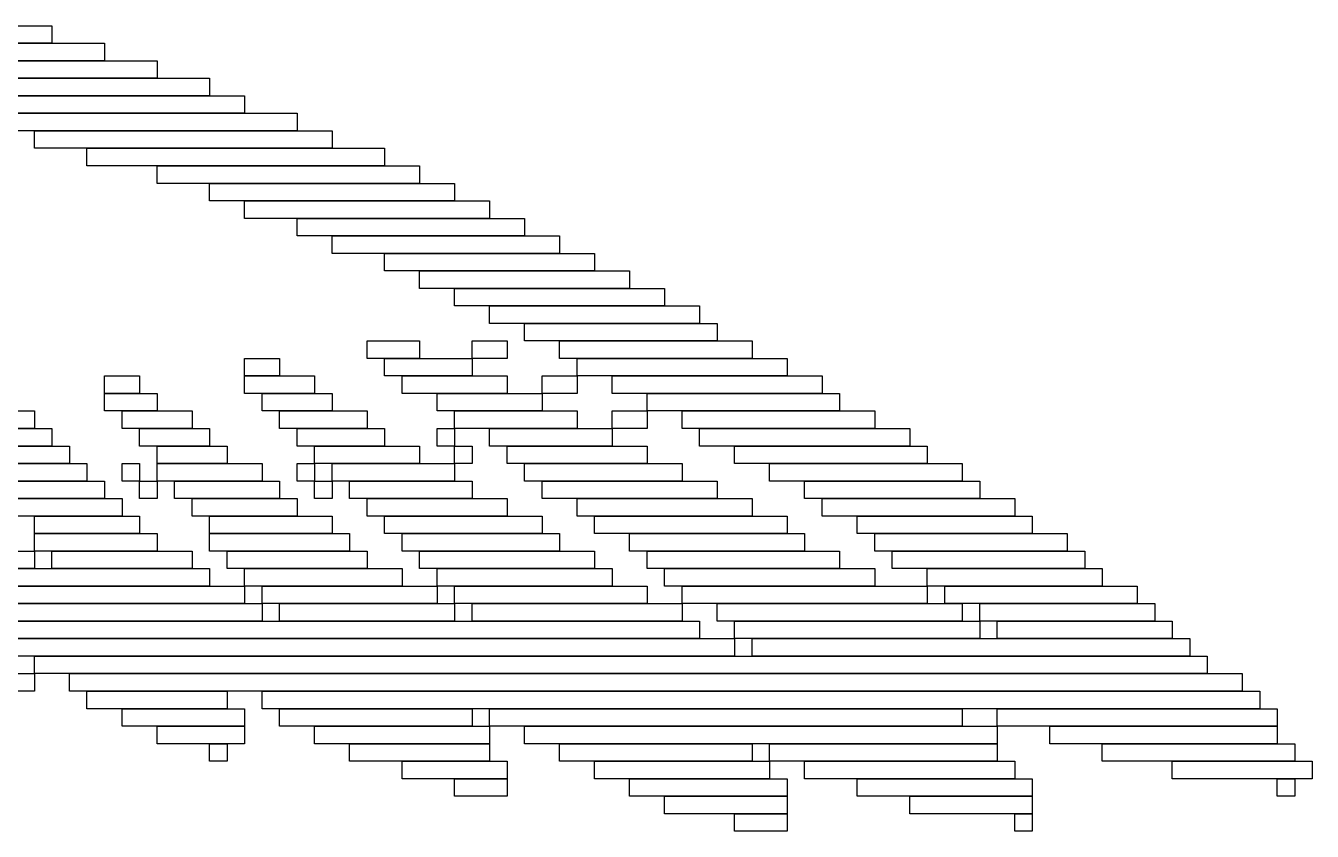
# Model space of a CAD drawing. Extents: x 425 to 599, y 427 to 598.
# Drawn here: x 525.5 to 599, y 483 to 529 of the extents above; entities that cross this region are included whole.
import ezdxf

# ---------------------------------------------------------------- set-up
doc = ezdxf.new("R2010")
doc.units = 0

msp = doc.modelspace()

# ---------------------------------------------------------------- linework, layer by layer
for p, q in [((505, 529), (527, 529)), ((527, 529), (527, 528)), ((527, 528), (505, 528)), ((509, 528), (530, 528)), ((530, 528), (530, 527)), ((530, 527), (509, 527)), ((512, 527), (533, 527)), ((533, 527), (533, 526)), ((533, 526), (512, 526)), ((515, 526), (536, 526)), ((536, 526), (536, 525)), ((536, 525), (515, 525)), ((518, 525), (538, 525)), ((538, 525), (538, 524)), ((538, 524), (518, 524)), ((522, 524), (541, 524)), ((541, 524), (541, 523)), ((541, 523), (522, 523)), ((526, 523), (543, 523)), ((526, 522), (526, 523)), ((543, 523), (543, 522)), ((543, 522), (526, 522)), ((529, 522), (546, 522)), ((529, 521), (529, 522)), ((546, 522), (546, 521)), ((546, 521), (529, 521)), ((533, 521), (548, 521)), ((533, 520), (533, 521)), ((548, 521), (548, 520)), ((548, 520), (533, 520)), ((536, 520), (550, 520)), ((536, 519), (536, 520)), ((550, 520), (550, 519)), ((550, 519), (536, 519)), ((538, 519), (552, 519)), ((538, 518), (538, 519)), ((552, 519), (552, 518)), ((552, 518), (538, 518)), ((541, 518), (554, 518)), ((541, 517), (541, 518)), ((554, 518), (554, 517)), ((554, 517), (541, 517)), ((543, 517), (556, 517)), ((543, 516), (543, 517)), ((556, 517), (556, 516)), ((556, 516), (543, 516)), ((546, 516), (558, 516)), ((546, 515), (546, 516)), ((558, 516), (558, 515)), ((558, 515), (546, 515)), ((548, 515), (560, 515)), ((548, 514), (548, 515)), ((560, 515), (560, 514)), ((560, 514), (548, 514)), ((550, 514), (562, 514)), ((550, 513), (550, 514)), ((562, 514), (562, 513)), ((562, 513), (550, 513)), ((552, 513), (564, 513)), ((552, 512), (552, 513)), ((564, 513), (564, 512)), ((564, 512), (552, 512)), ((554, 512), (565, 512)), ((554, 511), (554, 512)), ((565, 512), (565, 511)), ((545, 511), (548, 511)), ((545, 510), (545, 511)), ((548, 511), (548, 510)), ((551, 511), (553, 511)), ((551, 510), (551, 511)), ((553, 511), (553, 510)), ((565, 511), (554, 511)), ((556, 511), (567, 511)), ((556, 510), (556, 511)), ((567, 511), (567, 510)), ((538, 510), (540, 510)), ((538, 509), (538, 510)), ((540, 510), (540, 509)), ((548, 510), (545, 510)), ((546, 510), (551, 510)), ((546, 509), (546, 510)), ((553, 510), (551, 510)), ((551, 510), (551, 509)), ((567, 510), (556, 510)), ((557, 510), (569, 510)), ((557, 509), (557, 510)), ((569, 510), (569, 509)), ((530, 509), (532, 509)), ((530, 508), (530, 509)), ((532, 509), (532, 508)), ((540, 509), (538, 509)), ((538, 509), (542, 509)), ((538, 508), (538, 509)), ((542, 509), (542, 508)), ((551, 509), (546, 509)), ((547, 509), (553, 509)), ((547, 508), (547, 509)), ((553, 509), (553, 508)), ((555, 509), (557, 509)), ((555, 508), (555, 509)), ((569, 509), (557, 509)), ((557, 509), (557, 508)), ((559, 509), (571, 509)), ((559, 508), (559, 509)), ((571, 509), (571, 508)), ((532, 508), (530, 508)), ((530, 508), (533, 508)), ((530, 507), (530, 508)), ((533, 508), (533, 507)), ((542, 508), (538, 508)), ((539, 508), (543, 508)), ((539, 507), (539, 508)), ((543, 508), (543, 507)), ((553, 508), (547, 508)), ((549, 508), (555, 508)), ((549, 507), (549, 508)), ((557, 508), (555, 508)), ((555, 508), (555, 507)), ((571, 508), (559, 508)), ((561, 508), (572, 508)), ((561, 507), (561, 508)), ((572, 508), (572, 507)), ((523, 507), (526, 507)), ((526, 507), (526, 506)), ((533, 507), (530, 507)), ((531, 507), (535, 507)), ((531, 506), (531, 507)), ((535, 507), (535, 506)), ((543, 507), (539, 507)), ((540, 507), (545, 507)), ((540, 506), (540, 507)), ((545, 507), (545, 506)), ((555, 507), (549, 507)), ((550, 507), (557, 507)), ((550, 506), (550, 507)), ((557, 507), (557, 506)), ((559, 507), (561, 507)), ((559, 506), (559, 507)), ((572, 507), (561, 507)), ((561, 507), (561, 506)), ((563, 507), (574, 507)), ((563, 506), (563, 507)), ((574, 507), (574, 506)), ((526, 506), (523, 506)), ((523, 506), (527, 506)), ((527, 506), (527, 505)), ((535, 506), (531, 506)), ((532, 506), (536, 506)), ((532, 505), (532, 506)), ((536, 506), (536, 505)), ((545, 506), (540, 506)), ((541, 506), (546, 506)), ((541, 505), (541, 506)), ((546, 506), (546, 505)), ((549, 506), (550, 506)), ((549, 505), (549, 506)), ((557, 506), (550, 506)), ((550, 506), (550, 505)), ((552, 506), (559, 506)), ((552, 505), (552, 506)), ((561, 506), (559, 506)), ((559, 506), (559, 505)), ((574, 506), (563, 506)), ((564, 506), (576, 506)), ((564, 505), (564, 506)), ((576, 506), (576, 505)), ((527, 505), (523, 505)), ((524, 505), (528, 505)), ((528, 505), (528, 504)), ((536, 505), (532, 505)), ((533, 505), (537, 505)), ((533, 504), (533, 505)), ((537, 505), (537, 504)), ((546, 505), (541, 505)), ((542, 505), (548, 505)), ((542, 504), (542, 505)), ((548, 505), (548, 504)), ((550, 505), (549, 505)), ((550, 505), (551, 505)), ((550, 504), (550, 505)), ((551, 505), (551, 504)), ((559, 505), (552, 505)), ((553, 505), (561, 505)), ((553, 504), (553, 505)), ((561, 505), (561, 504)), ((576, 505), (564, 505)), ((566, 505), (577, 505)), ((566, 504), (566, 505)), ((577, 505), (577, 504)), ((528, 504), (524, 504)), ((524, 504), (529, 504)), ((529, 504), (529, 503)), ((531, 504), (532, 504)), ((531, 503), (531, 504)), ((532, 504), (532, 503)), ((537, 504), (533, 504)), ((533, 504), (539, 504)), ((533, 503), (533, 504)), ((539, 504), (539, 503)), ((541, 504), (542, 504)), ((541, 503), (541, 504)), ((548, 504), (542, 504)), ((542, 504), (542, 503)), ((543, 504), (550, 504)), ((543, 503), (543, 504)), ((551, 504), (550, 504)), ((550, 504), (550, 503)), ((561, 504), (553, 504)), ((554, 504), (563, 504)), ((554, 503), (554, 504)), ((563, 504), (563, 503)), ((577, 504), (566, 504)), ((568, 504), (579, 504)), ((568, 503), (568, 504)), ((579, 504), (579, 503)), ((529, 503), (524, 503)), ((525, 503), (530, 503)), ((530, 503), (530, 502)), ((532, 503), (531, 503)), ((532, 503), (533, 503)), ((532, 502), (532, 503)), ((539, 503), (533, 503)), ((533, 503), (533, 502)), ((534, 503), (540, 503)), ((534, 502), (534, 503)), ((540, 503), (540, 502)), ((542, 503), (541, 503)), ((542, 503), (543, 503)), ((542, 502), (542, 503)), ((550, 503), (543, 503)), ((543, 503), (543, 502)), ((544, 503), (551, 503)), ((544, 502), (544, 503)), ((551, 503), (551, 502)), ((563, 503), (554, 503)), ((555, 503), (565, 503)), ((555, 502), (555, 503)), ((565, 503), (565, 502)), ((579, 503), (568, 503)), ((570, 503), (580, 503)), ((570, 502), (570, 503)), ((580, 503), (580, 502)), ((530, 502), (525, 502)), ((525, 502), (531, 502)), ((531, 502), (531, 501)), ((533, 502), (532, 502)), ((540, 502), (534, 502)), ((535, 502), (541, 502)), ((535, 501), (535, 502)), ((541, 502), (541, 501)), ((543, 502), (542, 502)), ((551, 502), (544, 502)), ((545, 502), (553, 502)), ((545, 501), (545, 502)), ((553, 502), (553, 501)), ((565, 502), (555, 502)), ((557, 502), (567, 502)), ((557, 501), (557, 502)), ((567, 502), (567, 501)), ((580, 502), (570, 502)), ((571, 502), (582, 502)), ((571, 501), (571, 502)), ((582, 502), (582, 501)), ((531, 501), (525, 501)), ((526, 501), (532, 501)), ((526, 500), (526, 501)), ((532, 501), (532, 500)), ((541, 501), (535, 501)), ((536, 501), (543, 501)), ((536, 500), (536, 501)), ((543, 501), (543, 500)), ((553, 501), (545, 501)), ((546, 501), (555, 501)), ((546, 500), (546, 501)), ((555, 501), (555, 500)), ((567, 501), (557, 501)), ((558, 501), (569, 501)), ((558, 500), (558, 501)), ((569, 501), (569, 500)), ((582, 501), (571, 501)), ((573, 501), (583, 501)), ((573, 500), (573, 501)), ((583, 501), (583, 500)), ((532, 500), (526, 500)), ((526, 500), (533, 500)), ((526, 499), (526, 500)), ((533, 500), (533, 499)), ((543, 500), (536, 500)), ((536, 500), (544, 500)), ((536, 499), (536, 500)), ((544, 500), (544, 499)), ((555, 500), (546, 500)), ((547, 500), (556, 500)), ((547, 499), (547, 500)), ((556, 500), (556, 499)), ((569, 500), (558, 500)), ((560, 500), (570, 500)), ((560, 499), (560, 500)), ((570, 500), (570, 499)), ((583, 500), (573, 500)), ((574, 500), (585, 500)), ((574, 499), (574, 500)), ((585, 500), (585, 499)), ((500, 499), (526, 499)), ((533, 499), (526, 499)), ((526, 499), (526, 498)), ((527, 499), (535, 499)), ((527, 498), (527, 499)), ((535, 499), (535, 498)), ((544, 499), (536, 499)), ((537, 499), (545, 499)), ((537, 498), (537, 499)), ((545, 499), (545, 498)), ((556, 499), (547, 499)), ((548, 499), (558, 499)), ((548, 498), (548, 499)), ((558, 499), (558, 498)), ((570, 499), (560, 499)), ((561, 499), (572, 499)), ((561, 498), (561, 499)), ((572, 499), (572, 498)), ((585, 499), (574, 499)), ((575, 499), (586, 499)), ((575, 498), (575, 499)), ((586, 499), (586, 498)), ((526, 498), (500, 498)), ((500, 498), (536, 498)), ((535, 498), (527, 498)), ((536, 498), (536, 497)), ((545, 498), (537, 498)), ((538, 498), (547, 498)), ((538, 497), (538, 498)), ((547, 498), (547, 497)), ((558, 498), (548, 498)), ((549, 498), (559, 498)), ((549, 497), (549, 498)), ((559, 498), (559, 497)), ((572, 498), (561, 498)), ((562, 498), (574, 498)), ((562, 497), (562, 498)), ((574, 498), (574, 497)), ((586, 498), (575, 498)), ((577, 498), (587, 498)), ((577, 497), (577, 498)), ((587, 498), (587, 497)), ((536, 497), (500, 497)), ((508, 497), (538, 497)), ((547, 497), (538, 497)), ((538, 497), (538, 496)), ((539, 497), (549, 497)), ((539, 496), (539, 497)), ((559, 497), (549, 497)), ((549, 497), (549, 496)), ((550, 497), (561, 497)), ((550, 496), (550, 497)), ((561, 497), (561, 496)), ((574, 497), (562, 497)), ((563, 497), (577, 497)), ((563, 496), (563, 497)), ((587, 497), (577, 497)), ((577, 497), (577, 496)), ((578, 497), (589, 497)), ((578, 496), (578, 497)), ((589, 497), (589, 496)), ((538, 496), (508, 496)), ((509, 496), (539, 496)), ((549, 496), (539, 496)), ((539, 496), (539, 495)), ((540, 496), (550, 496)), ((540, 495), (540, 496)), ((561, 496), (550, 496)), ((550, 496), (550, 495)), ((551, 496), (563, 496)), ((551, 495), (551, 496)), ((577, 496), (563, 496)), ((563, 496), (563, 495)), ((565, 496), (579, 496)), ((565, 495), (565, 496)), ((589, 496), (578, 496)), ((579, 496), (579, 495)), ((580, 496), (590, 496)), ((580, 495), (580, 496)), ((590, 496), (590, 495)), ((539, 495), (509, 495)), ((511, 495), (564, 495)), ((550, 495), (540, 495)), ((563, 495), (551, 495)), ((564, 495), (564, 494)), ((579, 495), (565, 495)), ((566, 495), (580, 495)), ((566, 494), (566, 495)), ((590, 495), (580, 495)), ((580, 495), (580, 494)), ((581, 495), (591, 495)), ((581, 494), (581, 495)), ((591, 495), (591, 494)), ((564, 494), (511, 494)), ((517, 494), (566, 494)), ((580, 494), (566, 494)), ((566, 494), (566, 493)), ((567, 494), (592, 494)), ((567, 493), (567, 494)), ((591, 494), (581, 494)), ((592, 494), (592, 493)), ((566, 493), (517, 493)), ((526, 493), (593, 493)), ((526, 492), (526, 493)), ((592, 493), (567, 493)), ((593, 493), (593, 492)), ((520, 492), (526, 492)), ((593, 492), (526, 492)), ((526, 492), (526, 491)), ((528, 492), (595, 492)), ((528, 491), (528, 492)), ((595, 492), (595, 491)), ((526, 491), (520, 491)), ((595, 491), (528, 491)), ((529, 491), (537, 491)), ((529, 490), (529, 491)), ((537, 491), (537, 490)), ((539, 491), (596, 491)), ((539, 490), (539, 491)), ((596, 491), (596, 490)), ((537, 490), (529, 490)), ((531, 490), (538, 490)), ((531, 489), (531, 490)), ((538, 490), (538, 489)), ((596, 490), (539, 490)), ((540, 490), (551, 490)), ((540, 489), (540, 490)), ((551, 490), (551, 489)), ((552, 490), (579, 490)), ((552, 489), (552, 490)), ((579, 490), (579, 489)), ((581, 490), (597, 490)), ((581, 489), (581, 490)), ((597, 490), (597, 489)), ((538, 489), (531, 489)), ((533, 489), (538, 489)), ((533, 488), (533, 489)), ((538, 489), (538, 488)), ((551, 489), (540, 489)), ((542, 489), (552, 489)), ((542, 488), (542, 489)), ((579, 489), (552, 489)), ((552, 489), (552, 488)), ((554, 489), (581, 489)), ((554, 488), (554, 489)), ((597, 489), (581, 489)), ((581, 489), (581, 488)), ((584, 489), (597, 489)), ((584, 488), (584, 489)), ((597, 489), (597, 488)), ((538, 488), (533, 488)), ((536, 488), (537, 488)), ((536, 487), (536, 488)), ((537, 488), (537, 487)), ((552, 488), (542, 488)), ((544, 488), (552, 488)), ((544, 487), (544, 488)), ((552, 488), (552, 487)), ((581, 488), (554, 488)), ((556, 488), (567, 488)), ((556, 487), (556, 488)), ((567, 488), (567, 487)), ((568, 488), (581, 488)), ((568, 487), (568, 488)), ((581, 488), (581, 487)), ((597, 488), (584, 488)), ((587, 488), (598, 488)), ((587, 487), (587, 488)), ((598, 488), (598, 487)), ((537, 487), (536, 487)), ((552, 487), (544, 487)), ((547, 487), (553, 487)), ((547, 486), (547, 487)), ((553, 487), (553, 486)), ((567, 487), (556, 487)), ((558, 487), (568, 487)), ((558, 486), (558, 487)), ((581, 487), (568, 487)), ((568, 487), (568, 486)), ((570, 487), (582, 487)), ((570, 486), (570, 487)), ((582, 487), (582, 486)), ((598, 487), (587, 487)), ((591, 487), (599, 487)), ((591, 486), (591, 487)), ((599, 487), (599, 486)), ((553, 486), (547, 486)), ((550, 486), (553, 486)), ((550, 485), (550, 486)), ((553, 486), (553, 485)), ((568, 486), (558, 486)), ((560, 486), (569, 486)), ((560, 485), (560, 486)), ((569, 486), (569, 485)), ((582, 486), (570, 486)), ((573, 486), (583, 486)), ((573, 485), (573, 486)), ((583, 486), (583, 485)), ((599, 486), (591, 486)), ((597, 486), (598, 486)), ((597, 485), (597, 486)), ((598, 486), (598, 485)), ((553, 485), (550, 485)), ((569, 485), (560, 485)), ((562, 485), (569, 485)), ((562, 484), (562, 485)), ((569, 485), (569, 484)), ((583, 485), (573, 485)), ((576, 485), (583, 485)), ((576, 484), (576, 485)), ((583, 485), (583, 484)), ((598, 485), (597, 485)), ((569, 484), (562, 484)), ((566, 484), (569, 484)), ((566, 483), (566, 484)), ((569, 484), (569, 483)), ((583, 484), (576, 484)), ((582, 484), (583, 484)), ((582, 483), (582, 484)), ((583, 484), (583, 483)), ((569, 483), (566, 483)), ((583, 483), (582, 483))]:
    msp.add_line(p, q)

doc.saveas('drawing.dxf')
